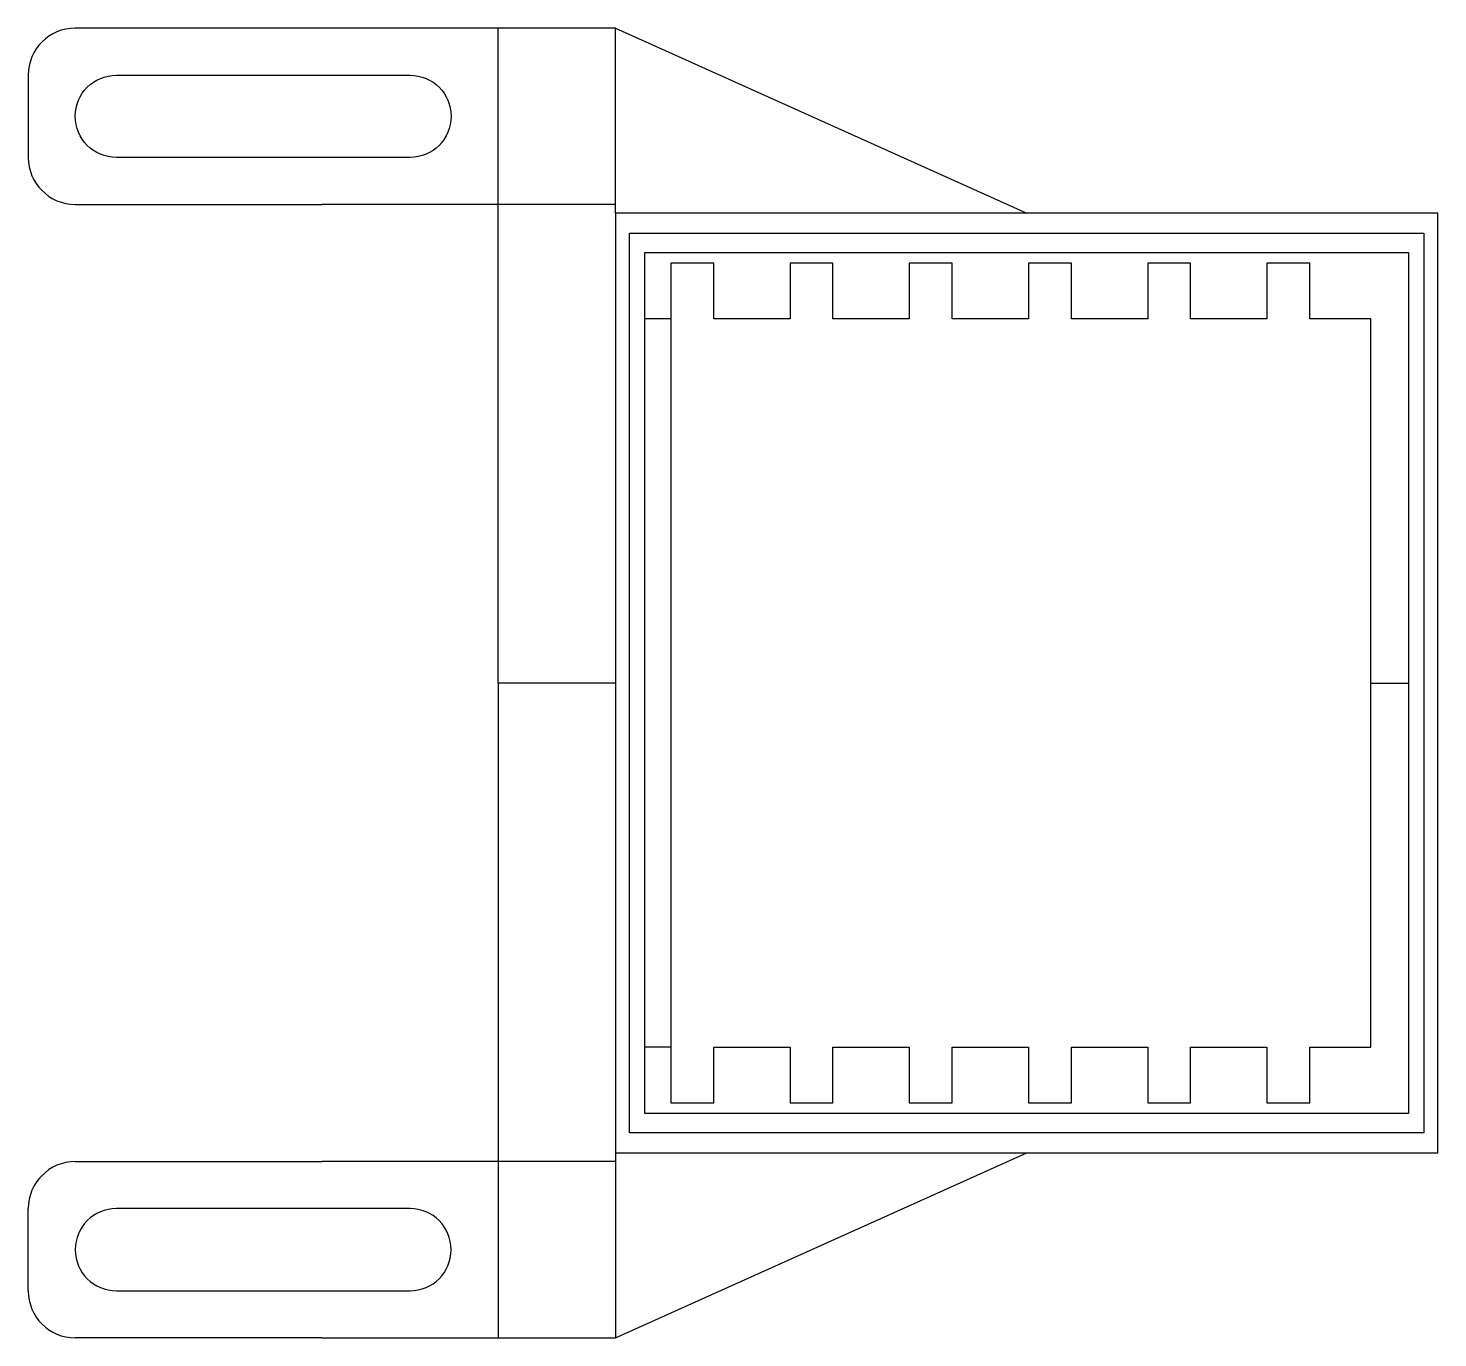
# Model space of a CAD drawing. Header units: millimetres. Extents: x 65 to 185, y -56 to 56.
import ezdxf

# ---------------------------------------------------------------- set-up
doc = ezdxf.new("R2010")
doc.units = ezdxf.units.MM
doc.layers.get('0').update_dxf_attribs({"linetype": 'CONTINUOUS'})

msp = doc.modelspace()

# ---------------------------------------------------------------- linework, layer by layer
for p, q in [((90.28, 55.75), (69.28, 55.75)), ((115.28, 55.75), (90.28, 55.75)), ((105.28, 0), (105.28, 55.75)), ((115.28, 40.75), (115.28, 55.75)), ((115.28, 55.75), (150.28, 40)), ((65.28, 51.75), (65.28, 44.75)), ((69.28, 40.75), (90.28, 40.75)), ((115.28, 40.75), (90.28, 40.75)), ((115.28, 40), (115.28, 40.75)), ((115.28, 40), (115.28, -40)), ((185.28, 40), (115.28, 40)), ((185.28, -40), (185.28, 40)), ((119.98, 31), (117.78, 31)), ((115.28, 0), (105.28, 0)), ((105.28, 0), (105.28, -55.75)), ((179.58, 0), (182.78, 0)), ((119.98, -31), (117.78, -31)), ((69.28, -40.75), (90.28, -40.75)), ((115.28, -40.75), (90.28, -40.75)), ((115.28, -40), (185.28, -40)), ((115.28, -40), (115.28, -40.75)), ((115.28, -55.75), (150.28, -40)), ((115.28, -40.75), (115.28, -55.75)), ((65.28, -51.75), (65.28, -44.75)), ((90.28, -55.75), (69.28, -55.75)), ((90.28, -55.75), (115.28, -55.75))]:
    msp.add_line(p, q)
for points in [[(97.78, 44.75), (72.78, 44.75, -1), (72.78, 51.75), (97.78, 51.75, -1)], [(97.78, -44.75), (72.78, -44.75, 1), (72.78, -51.75), (97.78, -51.75, 1)]]:
    msp.add_lwpolyline(points, format="xyb", close=True)
for points in [[(184.08, -38.29), (116.47, -38.29), (116.47, 38.29), (184.08, 38.29)], [(117.78, 36.65), (182.78, 36.65), (182.78, -36.65), (117.78, -36.65)], [(170.73, 31), (164.23, 31), (164.23, 35.75), (160.58, 35.75), (160.58, 31), (154.08, 31), (154.08, 35.75), (150.43, 35.75), (150.43, 31), (143.93, 31), (143.93, 35.75), (140.28, 35.75), (140.28, 31), (133.78, 31), (133.78, 35.75), (130.13, 35.75), (130.13, 31), (123.63, 31), (123.63, 35.75), (119.98, 35.75), (119.98, 31), (119.98, -31), (119.98, -35.75), (123.63, -35.75), (123.63, -31), (130.13, -31), (130.13, -35.75), (133.78, -35.75), (133.78, -31), (140.28, -31), (140.28, -35.75), (143.93, -35.75), (143.93, -31), (150.43, -31), (150.43, -35.75), (154.08, -35.75), (154.08, -31), (160.58, -31), (160.58, -35.75), (164.23, -35.75), (164.23, -31), (170.73, -31), (170.73, -35.75), (174.38, -35.75), (174.38, -31), (179.58, -31), (179.58, 0), (179.58, 31), (174.38, 31), (174.38, 35.75), (170.73, 35.75)]]:
    msp.add_lwpolyline(points, close=True)
for centre, start, end in [((69.28, 51.75), 90, 180), ((69.28, 44.75), 180, 270), ((69.28, -44.75), 90, 180), ((69.28, -51.75), 180, 270)]:
    msp.add_arc(centre, 4, start, end)

doc.saveas('drawing.dxf')
